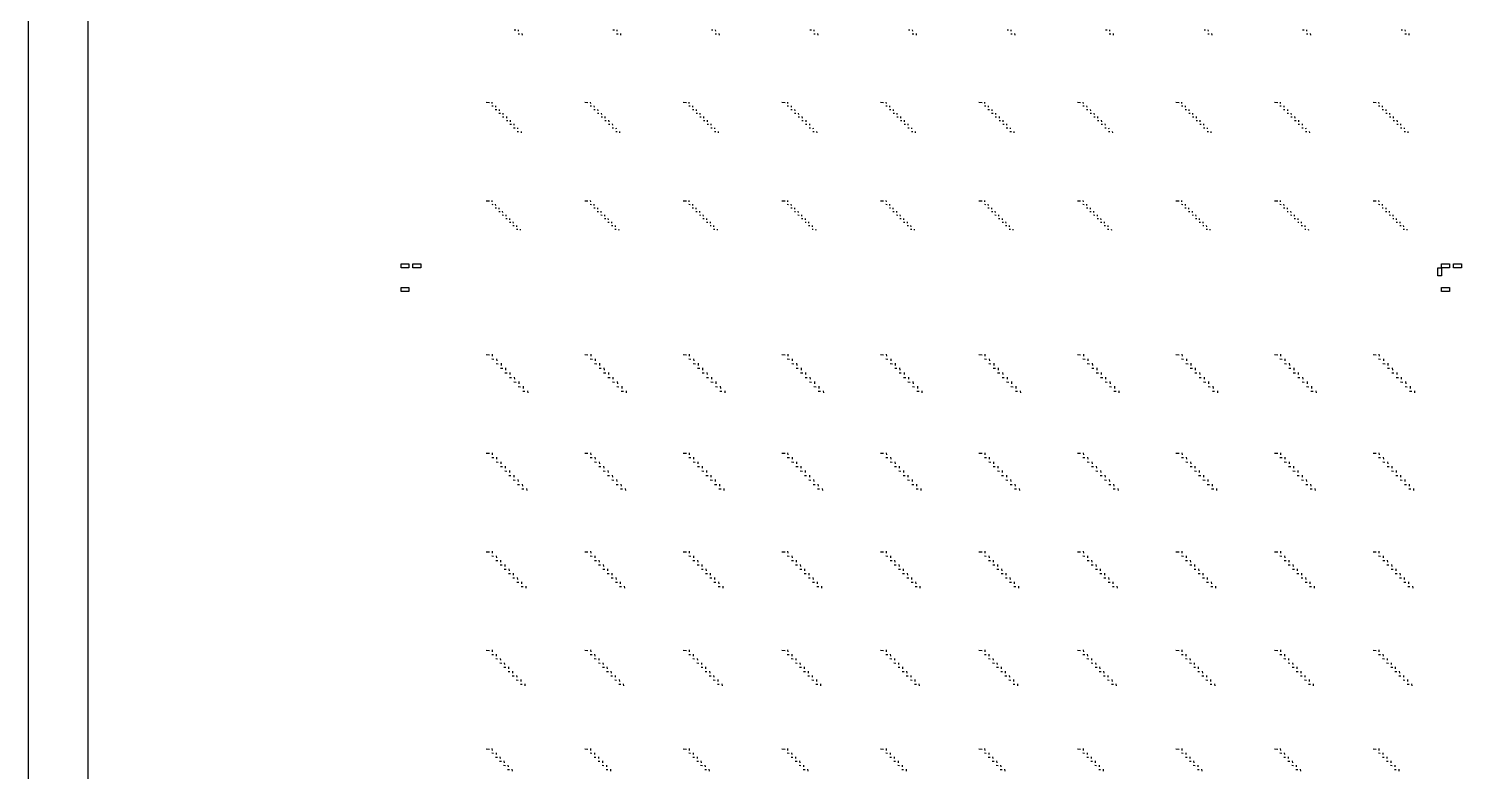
# Model space of a CAD drawing. Extents: x 0 to 300000, y 0 to 300000.
# Drawn here: x 0 to 72700, y 149965 to 187632 of the extents above; entities that cross this region are included whole.
import ezdxf

# ---------------------------------------------------------------- set-up
doc = ezdxf.new("R2010")
doc.units = 0
doc.header["$MEASUREMENT"] = 0
doc.layers.get('0').update_dxf_attribs({"linetype": 'CONTINUOUS'})

msp = doc.modelspace()

# ---------------------------------------------------------------- linework, layer by layer
at = {"color": 7}
for p, q in [((24645, 187570), (24720, 187565)), ((24840, 187575), (24845, 187500)), ((29645, 187570), (29720, 187565)), ((29840, 187575), (29845, 187500)), ((34645, 187570), (34720, 187565)), ((34840, 187575), (34845, 187500)), ((39645, 187570), (39720, 187565)), ((39840, 187575), (39845, 187500)), ((44645, 187570), (44720, 187565)), ((44840, 187575), (44845, 187500)), ((49645, 187570), (49720, 187565)), ((49840, 187575), (49845, 187500)), ((54645, 187570), (54720, 187565)), ((54840, 187575), (54845, 187500)), ((59645, 187570), (59720, 187565)), ((59840, 187575), (59845, 187500)), ((64645, 187570), (64720, 187565)), ((64840, 187575), (64845, 187500)), ((69645, 187570), (69720, 187565)), ((69840, 187575), (69845, 187500)), ((24835, 187375), (24910, 187370)), ((25030, 187385), (25040, 187310)), ((29835, 187375), (29910, 187370)), ((30030, 187385), (30040, 187310)), ((34835, 187375), (34910, 187370)), ((35030, 187385), (35040, 187310)), ((39835, 187375), (39910, 187370)), ((40030, 187385), (40040, 187310)), ((44835, 187375), (44910, 187370)), ((45030, 187385), (45040, 187310)), ((49835, 187375), (49910, 187370)), ((50030, 187385), (50040, 187310)), ((54835, 187375), (54910, 187370)), ((55030, 187385), (55040, 187310)), ((59835, 187375), (59910, 187370)), ((60030, 187385), (60040, 187310)), ((64835, 187375), (64910, 187370)), ((65030, 187385), (65040, 187310)), ((69835, 187375), (69910, 187370)), ((70030, 187385), (70040, 187310)), ((23220, 183905), (23380, 183895)), ((23495, 183720), (23565, 183715)), ((23500, 183910), (23505, 183840)), ((23680, 183535), (23750, 183530)), ((23685, 183725), (23690, 183655)), ((23865, 183350), (23935, 183345)), ((23870, 183540), (23875, 183470)), ((24055, 183355), (24060, 183285)), ((28220, 183905), (28380, 183895)), ((28495, 183720), (28565, 183715)), ((28500, 183910), (28505, 183840)), ((28680, 183535), (28750, 183530)), ((28685, 183725), (28690, 183655)), ((28865, 183350), (28935, 183345)), ((28870, 183540), (28875, 183470)), ((29055, 183355), (29060, 183285)), ((33220, 183905), (33380, 183895)), ((33495, 183720), (33565, 183715)), ((33500, 183910), (33505, 183840)), ((33680, 183535), (33750, 183530)), ((33685, 183725), (33690, 183655)), ((33865, 183350), (33935, 183345)), ((33870, 183540), (33875, 183470)), ((34055, 183355), (34060, 183285)), ((38220, 183905), (38380, 183895)), ((38495, 183720), (38565, 183715)), ((38500, 183910), (38505, 183840)), ((38680, 183535), (38750, 183530)), ((38685, 183725), (38690, 183655)), ((38865, 183350), (38935, 183345)), ((38870, 183540), (38875, 183470)), ((39055, 183355), (39060, 183285)), ((43220, 183905), (43380, 183895)), ((43495, 183720), (43565, 183715)), ((43500, 183910), (43505, 183840)), ((43680, 183535), (43750, 183530)), ((43685, 183725), (43690, 183655)), ((43865, 183350), (43935, 183345)), ((43870, 183540), (43875, 183470)), ((44055, 183355), (44060, 183285)), ((48220, 183905), (48380, 183895)), ((48495, 183720), (48565, 183715)), ((48500, 183910), (48505, 183840)), ((48680, 183535), (48750, 183530)), ((48685, 183725), (48690, 183655)), ((48865, 183350), (48935, 183345)), ((48870, 183540), (48875, 183470)), ((49055, 183355), (49060, 183285)), ((53220, 183905), (53380, 183895)), ((53495, 183720), (53565, 183715)), ((53500, 183910), (53505, 183840)), ((53680, 183535), (53750, 183530)), ((53685, 183725), (53690, 183655)), ((53865, 183350), (53935, 183345)), ((53870, 183540), (53875, 183470)), ((54055, 183355), (54060, 183285)), ((58220, 183905), (58380, 183895)), ((58495, 183720), (58565, 183715)), ((58500, 183910), (58505, 183840)), ((58680, 183535), (58750, 183530)), ((58685, 183725), (58690, 183655)), ((58865, 183350), (58935, 183345)), ((58870, 183540), (58875, 183470)), ((59055, 183355), (59060, 183285)), ((63220, 183905), (63380, 183895)), ((63495, 183720), (63565, 183715)), ((63500, 183910), (63505, 183840)), ((63680, 183535), (63750, 183530)), ((63685, 183725), (63690, 183655)), ((63865, 183350), (63935, 183345)), ((63870, 183540), (63875, 183470)), ((64055, 183355), (64060, 183285)), ((68220, 183905), (68380, 183895)), ((68495, 183720), (68565, 183715)), ((68500, 183910), (68505, 183840)), ((68680, 183535), (68750, 183530)), ((68685, 183725), (68690, 183655)), ((68865, 183350), (68935, 183345)), ((68870, 183540), (68875, 183470)), ((69055, 183355), (69060, 183285)), ((24050, 183165), (24120, 183160)), ((24240, 183170), (24245, 183100)), ((24240, 182980), (24310, 182975)), ((24425, 182795), (24495, 182790)), ((24430, 182985), (24435, 182915)), ((24610, 182610), (24680, 182605)), ((24615, 182800), (24620, 182730)), ((24800, 182610), (24805, 182545)), ((29050, 183165), (29120, 183160)), ((29240, 183170), (29245, 183100)), ((29240, 182980), (29310, 182975)), ((29425, 182795), (29495, 182790)), ((29430, 182985), (29435, 182915)), ((29610, 182610), (29680, 182605)), ((29615, 182800), (29620, 182730)), ((29800, 182610), (29805, 182545)), ((34050, 183165), (34120, 183160)), ((34240, 183170), (34245, 183100)), ((34240, 182980), (34310, 182975)), ((34425, 182795), (34495, 182790)), ((34430, 182985), (34435, 182915)), ((34610, 182610), (34680, 182605)), ((34615, 182800), (34620, 182730)), ((34800, 182610), (34805, 182545)), ((39050, 183165), (39120, 183160)), ((39240, 183170), (39245, 183100)), ((39240, 182980), (39310, 182975)), ((39425, 182795), (39495, 182790)), ((39430, 182985), (39435, 182915)), ((39610, 182610), (39680, 182605)), ((39615, 182800), (39620, 182730)), ((39800, 182610), (39805, 182545)), ((44050, 183165), (44120, 183160)), ((44240, 183170), (44245, 183100)), ((44240, 182980), (44310, 182975)), ((44425, 182795), (44495, 182790)), ((44430, 182985), (44435, 182915)), ((44610, 182610), (44680, 182605)), ((44615, 182800), (44620, 182730)), ((44800, 182610), (44805, 182545)), ((49050, 183165), (49120, 183160)), ((49240, 183170), (49245, 183100)), ((49240, 182980), (49310, 182975)), ((49425, 182795), (49495, 182790)), ((49430, 182985), (49435, 182915)), ((49610, 182610), (49680, 182605)), ((49615, 182800), (49620, 182730)), ((49800, 182610), (49805, 182545)), ((54050, 183165), (54120, 183160)), ((54240, 183170), (54245, 183100)), ((54240, 182980), (54310, 182975)), ((54425, 182795), (54495, 182790)), ((54430, 182985), (54435, 182915)), ((54610, 182610), (54680, 182605)), ((54615, 182800), (54620, 182730)), ((54800, 182610), (54805, 182545)), ((59050, 183165), (59120, 183160)), ((59240, 183170), (59245, 183100)), ((59240, 182980), (59310, 182975)), ((59425, 182795), (59495, 182790)), ((59430, 182985), (59435, 182915)), ((59610, 182610), (59680, 182605)), ((59615, 182800), (59620, 182730)), ((59800, 182610), (59805, 182545)), ((64050, 183165), (64120, 183160)), ((64240, 183170), (64245, 183100)), ((64240, 182980), (64310, 182975)), ((64425, 182795), (64495, 182790)), ((64430, 182985), (64435, 182915)), ((64610, 182610), (64680, 182605)), ((64615, 182800), (64620, 182730)), ((64800, 182610), (64805, 182545)), ((69050, 183165), (69120, 183160)), ((69240, 183170), (69245, 183100)), ((69240, 182980), (69310, 182975)), ((69425, 182795), (69495, 182790)), ((69430, 182985), (69435, 182915)), ((69610, 182610), (69680, 182605)), ((69615, 182800), (69620, 182730)), ((69800, 182610), (69805, 182545)), ((24795, 182420), (24865, 182420)), ((24985, 182425), (24990, 182355)), ((29795, 182420), (29865, 182420)), ((29985, 182425), (29990, 182355)), ((34795, 182420), (34865, 182420)), ((34985, 182425), (34990, 182355)), ((39795, 182420), (39865, 182420)), ((39985, 182425), (39990, 182355)), ((44795, 182420), (44865, 182420)), ((44985, 182425), (44990, 182355)), ((49795, 182420), (49865, 182420)), ((49985, 182425), (49990, 182355)), ((54795, 182420), (54865, 182420)), ((54985, 182425), (54990, 182355)), ((59795, 182420), (59865, 182420)), ((59985, 182425), (59990, 182355)), ((64795, 182420), (64865, 182420)), ((64985, 182425), (64990, 182355)), ((69795, 182420), (69865, 182420)), ((69985, 182425), (69990, 182355)), ((23220, 178905), (23380, 178895)), ((23500, 178910), (23505, 178845)), ((28220, 178905), (28380, 178895)), ((28500, 178910), (28505, 178845)), ((33220, 178905), (33380, 178895)), ((33500, 178910), (33505, 178845)), ((38220, 178905), (38380, 178895)), ((38500, 178910), (38505, 178845)), ((43220, 178905), (43380, 178895)), ((43500, 178910), (43505, 178845)), ((48220, 178905), (48380, 178895)), ((48500, 178910), (48505, 178845)), ((53220, 178905), (53380, 178895)), ((53500, 178910), (53505, 178845)), ((58220, 178905), (58380, 178895)), ((58500, 178910), (58505, 178845)), ((63220, 178905), (63380, 178895)), ((63500, 178910), (63505, 178845)), ((68220, 178905), (68380, 178895)), ((68500, 178910), (68505, 178845)), ((23495, 178725), (23560, 178720)), ((23675, 178545), (23740, 178540)), ((23680, 178730), (23685, 178665)), ((23855, 178365), (23920, 178360)), ((23860, 178550), (23860, 178485)), ((24035, 178370), (24040, 178305)), ((24035, 178185), (24100, 178180)), ((24215, 178190), (24220, 178125)), ((28495, 178725), (28560, 178720)), ((28675, 178545), (28740, 178540)), ((28680, 178730), (28685, 178665)), ((28855, 178365), (28920, 178360)), ((28860, 178550), (28860, 178485)), ((29035, 178370), (29040, 178305)), ((29035, 178185), (29100, 178180)), ((29215, 178190), (29220, 178125)), ((33495, 178725), (33560, 178720)), ((33675, 178545), (33740, 178540)), ((33680, 178730), (33685, 178665)), ((33855, 178365), (33920, 178360)), ((33860, 178550), (33860, 178485)), ((34035, 178370), (34040, 178305)), ((34035, 178185), (34100, 178180)), ((34215, 178190), (34220, 178125)), ((38495, 178725), (38560, 178720)), ((38675, 178545), (38740, 178540)), ((38680, 178730), (38685, 178665)), ((38855, 178365), (38920, 178360)), ((38860, 178550), (38860, 178485)), ((39035, 178370), (39040, 178305)), ((39035, 178185), (39100, 178180)), ((39215, 178190), (39220, 178125)), ((43495, 178725), (43560, 178720)), ((43675, 178545), (43740, 178540)), ((43680, 178730), (43685, 178665)), ((43855, 178365), (43920, 178360)), ((43860, 178550), (43860, 178485)), ((44035, 178370), (44040, 178305)), ((44035, 178185), (44100, 178180)), ((44215, 178190), (44220, 178125)), ((48495, 178725), (48560, 178720)), ((48675, 178545), (48740, 178540)), ((48680, 178730), (48685, 178665)), ((48855, 178365), (48920, 178360)), ((48860, 178550), (48860, 178485)), ((49035, 178370), (49040, 178305)), ((49035, 178185), (49100, 178180)), ((49215, 178190), (49220, 178125)), ((53495, 178725), (53560, 178720)), ((53675, 178545), (53740, 178540)), ((53680, 178730), (53685, 178665)), ((53855, 178365), (53920, 178360)), ((53860, 178550), (53860, 178485)), ((54035, 178370), (54040, 178305)), ((54035, 178185), (54100, 178180)), ((54215, 178190), (54220, 178125)), ((58495, 178725), (58560, 178720)), ((58675, 178545), (58740, 178540)), ((58680, 178730), (58685, 178665)), ((58855, 178365), (58920, 178360)), ((58860, 178550), (58860, 178485)), ((59035, 178370), (59040, 178305)), ((59035, 178185), (59100, 178180)), ((59215, 178190), (59220, 178125)), ((63495, 178725), (63560, 178720)), ((63675, 178545), (63740, 178540)), ((63680, 178730), (63685, 178665)), ((63855, 178365), (63920, 178360)), ((63860, 178550), (63860, 178485)), ((64035, 178370), (64040, 178305)), ((64035, 178185), (64100, 178180)), ((64215, 178190), (64220, 178125)), ((68495, 178725), (68560, 178720)), ((68675, 178545), (68740, 178540)), ((68680, 178730), (68685, 178665)), ((68855, 178365), (68920, 178360)), ((68860, 178550), (68860, 178485)), ((69035, 178370), (69040, 178305)), ((69035, 178185), (69100, 178180)), ((69215, 178190), (69220, 178125)), ((24215, 178005), (24280, 178000)), ((24395, 178010), (24400, 177945)), ((24395, 177825), (24460, 177825)), ((24575, 177830), (24580, 177765)), ((24575, 177650), (24640, 177645)), ((24750, 177470), (24815, 177465)), ((24755, 177650), (24760, 177585)), ((24935, 177470), (24940, 177405)), ((29215, 178005), (29280, 178000)), ((29395, 178010), (29400, 177945)), ((29395, 177825), (29460, 177825)), ((29575, 177830), (29580, 177765)), ((29575, 177650), (29640, 177645)), ((29750, 177470), (29815, 177465)), ((29755, 177650), (29760, 177585)), ((29935, 177470), (29940, 177405)), ((34215, 178005), (34280, 178000)), ((34395, 178010), (34400, 177945)), ((34395, 177825), (34460, 177825)), ((34575, 177830), (34580, 177765)), ((34575, 177650), (34640, 177645)), ((34750, 177470), (34815, 177465)), ((34755, 177650), (34760, 177585)), ((34935, 177470), (34940, 177405)), ((39215, 178005), (39280, 178000)), ((39395, 178010), (39400, 177945)), ((39395, 177825), (39460, 177825)), ((39575, 177830), (39580, 177765)), ((39575, 177650), (39640, 177645)), ((39750, 177470), (39815, 177465)), ((39755, 177650), (39760, 177585)), ((39935, 177470), (39940, 177405)), ((44215, 178005), (44280, 178000)), ((44395, 178010), (44400, 177945)), ((44395, 177825), (44460, 177825)), ((44575, 177830), (44580, 177765)), ((44575, 177650), (44640, 177645)), ((44750, 177470), (44815, 177465)), ((44755, 177650), (44760, 177585)), ((44935, 177470), (44940, 177405)), ((49215, 178005), (49280, 178000)), ((49395, 178010), (49400, 177945)), ((49395, 177825), (49460, 177825)), ((49575, 177830), (49580, 177765)), ((49575, 177650), (49640, 177645)), ((49750, 177470), (49815, 177465)), ((49755, 177650), (49760, 177585)), ((49935, 177470), (49940, 177405)), ((54215, 178005), (54280, 178000)), ((54395, 178010), (54400, 177945)), ((54395, 177825), (54460, 177825)), ((54575, 177830), (54580, 177765)), ((54575, 177650), (54640, 177645)), ((54750, 177470), (54815, 177465)), ((54755, 177650), (54760, 177585)), ((54935, 177470), (54940, 177405)), ((59215, 178005), (59280, 178000)), ((59395, 178010), (59400, 177945)), ((59395, 177825), (59460, 177825)), ((59575, 177830), (59580, 177765)), ((59575, 177650), (59640, 177645)), ((59750, 177470), (59815, 177465)), ((59755, 177650), (59760, 177585)), ((59935, 177470), (59940, 177405)), ((64215, 178005), (64280, 178000)), ((64395, 178010), (64400, 177945)), ((64395, 177825), (64460, 177825)), ((64575, 177830), (64580, 177765)), ((64575, 177650), (64640, 177645)), ((64750, 177470), (64815, 177465)), ((64755, 177650), (64760, 177585)), ((64935, 177470), (64940, 177405)), ((69215, 178005), (69280, 178000)), ((69395, 178010), (69400, 177945)), ((69395, 177825), (69460, 177825)), ((69575, 177830), (69580, 177765)), ((69575, 177650), (69640, 177645)), ((69750, 177470), (69815, 177465)), ((69755, 177650), (69760, 177585)), ((69935, 177470), (69940, 177405)), ((23220, 171105), (23380, 171095)), ((23495, 170880), (23605, 170870)), ((23520, 171125), (23525, 171020)), ((23745, 170895), (23750, 170785)), ((28220, 171105), (28380, 171095)), ((28495, 170880), (28605, 170870)), ((28520, 171125), (28525, 171020)), ((28745, 170895), (28750, 170785)), ((33220, 171105), (33380, 171095)), ((33495, 170880), (33605, 170870)), ((33520, 171125), (33525, 171020)), ((33745, 170895), (33750, 170785)), ((38220, 171105), (38380, 171095)), ((38495, 170880), (38605, 170870)), ((38520, 171125), (38525, 171020)), ((38745, 170895), (38750, 170785)), ((43220, 171105), (43380, 171095)), ((43495, 170880), (43605, 170870)), ((43520, 171125), (43525, 171020)), ((43745, 170895), (43750, 170785)), ((48220, 171105), (48380, 171095)), ((48495, 170880), (48605, 170870)), ((48520, 171125), (48525, 171020)), ((48745, 170895), (48750, 170785)), ((53220, 171105), (53380, 171095)), ((53495, 170880), (53605, 170870)), ((53520, 171125), (53525, 171020)), ((53745, 170895), (53750, 170785)), ((58220, 171105), (58380, 171095)), ((58495, 170880), (58605, 170870)), ((58520, 171125), (58525, 171020)), ((58745, 170895), (58750, 170785)), ((63220, 171105), (63380, 171095)), ((63495, 170880), (63605, 170870)), ((63520, 171125), (63525, 171020)), ((63745, 170895), (63750, 170785)), ((68220, 171105), (68380, 171095)), ((68495, 170880), (68605, 170870)), ((68520, 171125), (68525, 171020)), ((68745, 170895), (68750, 170785)), ((23720, 170645), (23830, 170640)), ((23945, 170415), (24055, 170405)), ((23970, 170660), (23975, 170550)), ((24170, 170180), (24280, 170170)), ((24195, 170430), (24200, 170320)), ((24420, 170195), (24425, 170085)), ((28720, 170645), (28830, 170640)), ((28945, 170415), (29055, 170405)), ((28970, 170660), (28975, 170550)), ((29170, 170180), (29280, 170170)), ((29195, 170430), (29200, 170320)), ((29420, 170195), (29425, 170085)), ((33720, 170645), (33830, 170640)), ((33945, 170415), (34055, 170405)), ((33970, 170660), (33975, 170550)), ((34170, 170180), (34280, 170170)), ((34195, 170430), (34200, 170320)), ((34420, 170195), (34425, 170085)), ((38720, 170645), (38830, 170640)), ((38945, 170415), (39055, 170405)), ((38970, 170660), (38975, 170550)), ((39170, 170180), (39280, 170170)), ((39195, 170430), (39200, 170320)), ((39420, 170195), (39425, 170085)), ((43720, 170645), (43830, 170640)), ((43945, 170415), (44055, 170405)), ((43970, 170660), (43975, 170550)), ((44170, 170180), (44280, 170170)), ((44195, 170430), (44200, 170320)), ((44420, 170195), (44425, 170085)), ((48720, 170645), (48830, 170640)), ((48945, 170415), (49055, 170405)), ((48970, 170660), (48975, 170550)), ((49170, 170180), (49280, 170170)), ((49195, 170430), (49200, 170320)), ((49420, 170195), (49425, 170085)), ((53720, 170645), (53830, 170640)), ((53945, 170415), (54055, 170405)), ((53970, 170660), (53975, 170550)), ((54170, 170180), (54280, 170170)), ((54195, 170430), (54200, 170320)), ((54420, 170195), (54425, 170085)), ((58720, 170645), (58830, 170640)), ((58945, 170415), (59055, 170405)), ((58970, 170660), (58975, 170550)), ((59170, 170180), (59280, 170170)), ((59195, 170430), (59200, 170320)), ((59420, 170195), (59425, 170085)), ((63720, 170645), (63830, 170640)), ((63945, 170415), (64055, 170405)), ((63970, 170660), (63975, 170550)), ((64170, 170180), (64280, 170170)), ((64195, 170430), (64200, 170320)), ((64420, 170195), (64425, 170085)), ((68720, 170645), (68830, 170640)), ((68945, 170415), (69055, 170405)), ((68970, 170660), (68975, 170550)), ((69170, 170180), (69280, 170170)), ((69195, 170430), (69200, 170320)), ((69420, 170195), (69425, 170085)), ((24395, 169945), (24505, 169940)), ((24620, 169715), (24730, 169705)), ((24645, 169965), (24650, 169855)), ((24845, 169480), (24955, 169475)), ((24870, 169730), (24875, 169620)), ((25095, 169500), (25100, 169390)), ((29395, 169945), (29505, 169940)), ((29620, 169715), (29730, 169705)), ((29645, 169965), (29650, 169855)), ((29845, 169480), (29955, 169475)), ((29870, 169730), (29875, 169620)), ((30095, 169500), (30100, 169390)), ((34395, 169945), (34505, 169940)), ((34620, 169715), (34730, 169705)), ((34645, 169965), (34650, 169855)), ((34845, 169480), (34955, 169475)), ((34870, 169730), (34875, 169620)), ((35095, 169500), (35100, 169390)), ((39395, 169945), (39505, 169940)), ((39620, 169715), (39730, 169705)), ((39645, 169965), (39650, 169855)), ((39845, 169480), (39955, 169475)), ((39870, 169730), (39875, 169620)), ((40095, 169500), (40100, 169390)), ((44395, 169945), (44505, 169940)), ((44620, 169715), (44730, 169705)), ((44645, 169965), (44650, 169855)), ((44845, 169480), (44955, 169475)), ((44870, 169730), (44875, 169620)), ((45095, 169500), (45100, 169390)), ((49395, 169945), (49505, 169940)), ((49620, 169715), (49730, 169705)), ((49645, 169965), (49650, 169855)), ((49845, 169480), (49955, 169475)), ((49870, 169730), (49875, 169620)), ((50095, 169500), (50100, 169390)), ((54395, 169945), (54505, 169940)), ((54620, 169715), (54730, 169705)), ((54645, 169965), (54650, 169855)), ((54845, 169480), (54955, 169475)), ((54870, 169730), (54875, 169620)), ((55095, 169500), (55100, 169390)), ((59395, 169945), (59505, 169940)), ((59620, 169715), (59730, 169705)), ((59645, 169965), (59650, 169855)), ((59845, 169480), (59955, 169475)), ((59870, 169730), (59875, 169620)), ((60095, 169500), (60100, 169390)), ((64395, 169945), (64505, 169940)), ((64620, 169715), (64730, 169705)), ((64645, 169965), (64650, 169855)), ((64845, 169480), (64955, 169475)), ((64870, 169730), (64875, 169620)), ((65095, 169500), (65100, 169390)), ((69395, 169945), (69505, 169940)), ((69620, 169715), (69730, 169705)), ((69645, 169965), (69650, 169855)), ((69845, 169480), (69955, 169475)), ((69870, 169730), (69875, 169620)), ((70095, 169500), (70100, 169390)), ((25070, 169250), (25180, 169240)), ((25320, 169265), (25325, 169155)), ((30070, 169250), (30180, 169240)), ((30320, 169265), (30325, 169155)), ((35070, 169250), (35180, 169240)), ((35320, 169265), (35325, 169155)), ((40070, 169250), (40180, 169240)), ((40320, 169265), (40325, 169155)), ((45070, 169250), (45180, 169240)), ((45320, 169265), (45325, 169155)), ((50070, 169250), (50180, 169240)), ((50320, 169265), (50325, 169155)), ((55070, 169250), (55180, 169240)), ((55320, 169265), (55325, 169155)), ((60070, 169250), (60180, 169240)), ((60320, 169265), (60325, 169155)), ((65070, 169250), (65180, 169240)), ((65320, 169265), (65325, 169155)), ((70070, 169250), (70180, 169240)), ((70320, 169265), (70325, 169155)), ((23220, 166105), (23380, 166095)), ((23495, 165885), (23600, 165875)), ((23515, 166125), (23525, 166020)), ((23735, 165900), (23745, 165795)), ((28220, 166105), (28380, 166095)), ((28495, 165885), (28600, 165875)), ((28515, 166125), (28525, 166020)), ((28735, 165900), (28745, 165795)), ((33220, 166105), (33380, 166095)), ((33495, 165885), (33600, 165875)), ((33515, 166125), (33525, 166020)), ((33735, 165900), (33745, 165795)), ((38220, 166105), (38380, 166095)), ((38495, 165885), (38600, 165875)), ((38515, 166125), (38525, 166020)), ((38735, 165900), (38745, 165795)), ((43220, 166105), (43380, 166095)), ((43495, 165885), (43600, 165875)), ((43515, 166125), (43525, 166020)), ((43735, 165900), (43745, 165795)), ((48220, 166105), (48380, 166095)), ((48495, 165885), (48600, 165875)), ((48515, 166125), (48525, 166020)), ((48735, 165900), (48745, 165795)), ((53220, 166105), (53380, 166095)), ((53495, 165885), (53600, 165875)), ((53515, 166125), (53525, 166020)), ((53735, 165900), (53745, 165795)), ((58220, 166105), (58380, 166095)), ((58495, 165885), (58600, 165875)), ((58515, 166125), (58525, 166020)), ((58735, 165900), (58745, 165795)), ((63220, 166105), (63380, 166095)), ((63495, 165885), (63600, 165875)), ((63515, 166125), (63525, 166020)), ((63735, 165900), (63745, 165795)), ((68220, 166105), (68380, 166095)), ((68495, 165885), (68600, 165875)), ((68515, 166125), (68525, 166020)), ((68735, 165900), (68745, 165795)), ((23715, 165655), (23820, 165650)), ((23935, 165430), (24040, 165420)), ((23955, 165670), (23965, 165565)), ((24155, 165205), (24260, 165195)), ((24175, 165445), (24180, 165340)), ((24395, 165215), (24400, 165115)), ((28715, 165655), (28820, 165650)), ((28935, 165430), (29040, 165420)), ((28955, 165670), (28965, 165565)), ((29155, 165205), (29260, 165195)), ((29175, 165445), (29180, 165340)), ((29395, 165215), (29400, 165115)), ((33715, 165655), (33820, 165650)), ((33935, 165430), (34040, 165420)), ((33955, 165670), (33965, 165565)), ((34155, 165205), (34260, 165195)), ((34175, 165445), (34180, 165340)), ((34395, 165215), (34400, 165115)), ((38715, 165655), (38820, 165650)), ((38935, 165430), (39040, 165420)), ((38955, 165670), (38965, 165565)), ((39155, 165205), (39260, 165195)), ((39175, 165445), (39180, 165340)), ((39395, 165215), (39400, 165115)), ((43715, 165655), (43820, 165650)), ((43935, 165430), (44040, 165420)), ((43955, 165670), (43965, 165565)), ((44155, 165205), (44260, 165195)), ((44175, 165445), (44180, 165340)), ((44395, 165215), (44400, 165115)), ((48715, 165655), (48820, 165650)), ((48935, 165430), (49040, 165420)), ((48955, 165670), (48965, 165565)), ((49155, 165205), (49260, 165195)), ((49175, 165445), (49180, 165340)), ((49395, 165215), (49400, 165115)), ((53715, 165655), (53820, 165650)), ((53935, 165430), (54040, 165420)), ((53955, 165670), (53965, 165565)), ((54155, 165205), (54260, 165195)), ((54175, 165445), (54180, 165340)), ((54395, 165215), (54400, 165115)), ((58715, 165655), (58820, 165650)), ((58935, 165430), (59040, 165420)), ((58955, 165670), (58965, 165565)), ((59155, 165205), (59260, 165195)), ((59175, 165445), (59180, 165340)), ((59395, 165215), (59400, 165115)), ((63715, 165655), (63820, 165650)), ((63935, 165430), (64040, 165420)), ((63955, 165670), (63965, 165565)), ((64155, 165205), (64260, 165195)), ((64175, 165445), (64180, 165340)), ((64395, 165215), (64400, 165115)), ((68715, 165655), (68820, 165650)), ((68935, 165430), (69040, 165420)), ((68955, 165670), (68965, 165565)), ((69155, 165205), (69260, 165195)), ((69175, 165445), (69180, 165340)), ((69395, 165215), (69400, 165115)), ((24370, 164975), (24475, 164970)), ((24590, 164750), (24695, 164740)), ((24615, 164990), (24620, 164885)), ((24810, 164520), (24915, 164515)), ((24830, 164765), (24840, 164660)), ((25050, 164535), (25060, 164430)), ((25270, 164310), (25280, 164205)), ((29370, 164975), (29475, 164970)), ((29590, 164750), (29695, 164740)), ((29615, 164990), (29620, 164885)), ((29810, 164520), (29915, 164515)), ((29830, 164765), (29840, 164660)), ((30050, 164535), (30060, 164430)), ((30270, 164310), (30280, 164205)), ((34370, 164975), (34475, 164970)), ((34590, 164750), (34695, 164740)), ((34615, 164990), (34620, 164885)), ((34810, 164520), (34915, 164515)), ((34830, 164765), (34840, 164660)), ((35050, 164535), (35060, 164430)), ((35270, 164310), (35280, 164205)), ((39370, 164975), (39475, 164970)), ((39590, 164750), (39695, 164740)), ((39615, 164990), (39620, 164885)), ((39810, 164520), (39915, 164515)), ((39830, 164765), (39840, 164660)), ((40050, 164535), (40060, 164430)), ((40270, 164310), (40280, 164205)), ((44370, 164975), (44475, 164970)), ((44590, 164750), (44695, 164740)), ((44615, 164990), (44620, 164885)), ((44810, 164520), (44915, 164515)), ((44830, 164765), (44840, 164660)), ((45050, 164535), (45060, 164430)), ((45270, 164310), (45280, 164205)), ((49370, 164975), (49475, 164970)), ((49590, 164750), (49695, 164740)), ((49615, 164990), (49620, 164885)), ((49810, 164520), (49915, 164515)), ((49830, 164765), (49840, 164660)), ((50050, 164535), (50060, 164430)), ((50270, 164310), (50280, 164205)), ((54370, 164975), (54475, 164970)), ((54590, 164750), (54695, 164740)), ((54615, 164990), (54620, 164885)), ((54810, 164520), (54915, 164515)), ((54830, 164765), (54840, 164660)), ((55050, 164535), (55060, 164430)), ((55270, 164310), (55280, 164205)), ((59370, 164975), (59475, 164970)), ((59590, 164750), (59695, 164740)), ((59615, 164990), (59620, 164885)), ((59810, 164520), (59915, 164515)), ((59830, 164765), (59840, 164660)), ((60050, 164535), (60060, 164430)), ((60270, 164310), (60280, 164205)), ((64370, 164975), (64475, 164970)), ((64590, 164750), (64695, 164740)), ((64615, 164990), (64620, 164885)), ((64810, 164520), (64915, 164515)), ((64830, 164765), (64840, 164660)), ((65050, 164535), (65060, 164430)), ((65270, 164310), (65280, 164205)), ((69370, 164975), (69475, 164970)), ((69590, 164750), (69695, 164740)), ((69615, 164990), (69620, 164885)), ((69810, 164520), (69915, 164515)), ((69830, 164765), (69840, 164660)), ((70050, 164535), (70060, 164430)), ((70270, 164310), (70280, 164205)), ((25030, 164295), (25135, 164285)), ((30030, 164295), (30135, 164285)), ((35030, 164295), (35135, 164285)), ((40030, 164295), (40135, 164285)), ((45030, 164295), (45135, 164285)), ((50030, 164295), (50135, 164285)), ((55030, 164295), (55135, 164285)), ((60030, 164295), (60135, 164285)), ((65030, 164295), (65135, 164285)), ((70030, 164295), (70135, 164285)), ((23220, 161105), (23380, 161095)), ((23495, 160890), (23595, 160880)), ((23515, 161125), (23520, 161025)), ((23730, 160900), (23735, 160800)), ((23940, 160680), (23950, 160580)), ((28220, 161105), (28380, 161095)), ((28495, 160890), (28595, 160880)), ((28515, 161125), (28520, 161025)), ((28730, 160900), (28735, 160800)), ((28940, 160680), (28950, 160580)), ((33220, 161105), (33380, 161095)), ((33495, 160890), (33595, 160880)), ((33515, 161125), (33520, 161025)), ((33730, 160900), (33735, 160800)), ((33940, 160680), (33950, 160580)), ((38220, 161105), (38380, 161095)), ((38495, 160890), (38595, 160880)), ((38515, 161125), (38520, 161025)), ((38730, 160900), (38735, 160800)), ((38940, 160680), (38950, 160580)), ((43220, 161105), (43380, 161095)), ((43495, 160890), (43595, 160880)), ((43515, 161125), (43520, 161025)), ((43730, 160900), (43735, 160800)), ((43940, 160680), (43950, 160580)), ((48220, 161105), (48380, 161095)), ((48495, 160890), (48595, 160880)), ((48515, 161125), (48520, 161025)), ((48730, 160900), (48735, 160800)), ((48940, 160680), (48950, 160580)), ((53220, 161105), (53380, 161095)), ((53495, 160890), (53595, 160880)), ((53515, 161125), (53520, 161025)), ((53730, 160900), (53735, 160800)), ((53940, 160680), (53950, 160580)), ((58220, 161105), (58380, 161095)), ((58495, 160890), (58595, 160880)), ((58515, 161125), (58520, 161025)), ((58730, 160900), (58735, 160800)), ((58940, 160680), (58950, 160580)), ((63220, 161105), (63380, 161095)), ((63495, 160890), (63595, 160880)), ((63515, 161125), (63520, 161025)), ((63730, 160900), (63735, 160800)), ((63940, 160680), (63950, 160580)), ((68220, 161105), (68380, 161095)), ((68495, 160890), (68595, 160880)), ((68515, 161125), (68520, 161025)), ((68730, 160900), (68735, 160800)), ((68940, 160680), (68950, 160580)), ((23710, 160665), (23810, 160660)), ((23920, 160445), (24020, 160440)), ((24135, 160225), (24235, 160220)), ((24155, 160460), (24165, 160360)), ((24350, 160005), (24450, 159995)), ((24370, 160240), (24375, 160140)), ((24585, 160015), (24590, 159920)), ((28710, 160665), (28810, 160660)), ((28920, 160445), (29020, 160440)), ((29135, 160225), (29235, 160220)), ((29155, 160460), (29165, 160360)), ((29350, 160005), (29450, 159995)), ((29370, 160240), (29375, 160140)), ((29585, 160015), (29590, 159920)), ((33710, 160665), (33810, 160660)), ((33920, 160445), (34020, 160440)), ((34135, 160225), (34235, 160220)), ((34155, 160460), (34165, 160360)), ((34350, 160005), (34450, 159995)), ((34370, 160240), (34375, 160140)), ((34585, 160015), (34590, 159920)), ((38710, 160665), (38810, 160660)), ((38920, 160445), (39020, 160440)), ((39135, 160225), (39235, 160220)), ((39155, 160460), (39165, 160360)), ((39350, 160005), (39450, 159995)), ((39370, 160240), (39375, 160140)), ((39585, 160015), (39590, 159920)), ((43710, 160665), (43810, 160660)), ((43920, 160445), (44020, 160440)), ((44135, 160225), (44235, 160220)), ((44155, 160460), (44165, 160360)), ((44350, 160005), (44450, 159995)), ((44370, 160240), (44375, 160140)), ((44585, 160015), (44590, 159920)), ((48710, 160665), (48810, 160660)), ((48920, 160445), (49020, 160440)), ((49135, 160225), (49235, 160220)), ((49155, 160460), (49165, 160360)), ((49350, 160005), (49450, 159995)), ((49370, 160240), (49375, 160140)), ((49585, 160015), (49590, 159920)), ((53710, 160665), (53810, 160660)), ((53920, 160445), (54020, 160440)), ((54135, 160225), (54235, 160220)), ((54155, 160460), (54165, 160360)), ((54350, 160005), (54450, 159995)), ((54370, 160240), (54375, 160140)), ((54585, 160015), (54590, 159920)), ((58710, 160665), (58810, 160660)), ((58920, 160445), (59020, 160440)), ((59135, 160225), (59235, 160220)), ((59155, 160460), (59165, 160360)), ((59350, 160005), (59450, 159995)), ((59370, 160240), (59375, 160140)), ((59585, 160015), (59590, 159920)), ((63710, 160665), (63810, 160660)), ((63920, 160445), (64020, 160440)), ((64135, 160225), (64235, 160220)), ((64155, 160460), (64165, 160360)), ((64350, 160005), (64450, 159995)), ((64370, 160240), (64375, 160140)), ((64585, 160015), (64590, 159920)), ((68710, 160665), (68810, 160660)), ((68920, 160445), (69020, 160440)), ((69135, 160225), (69235, 160220)), ((69155, 160460), (69165, 160360)), ((69350, 160005), (69450, 159995)), ((69370, 160240), (69375, 160140)), ((69585, 160015), (69590, 159920)), ((24565, 159785), (24660, 159775)), ((24775, 159560), (24875, 159555)), ((24795, 159795), (24805, 159695)), ((24990, 159340), (25090, 159335)), ((25010, 159575), (25015, 159475)), ((25225, 159355), (25230, 159255)), ((29565, 159785), (29660, 159775)), ((29775, 159560), (29875, 159555)), ((29795, 159795), (29805, 159695)), ((29990, 159340), (30090, 159335)), ((30010, 159575), (30015, 159475)), ((30225, 159355), (30230, 159255)), ((34565, 159785), (34660, 159775)), ((34775, 159560), (34875, 159555)), ((34795, 159795), (34805, 159695)), ((34990, 159340), (35090, 159335)), ((35010, 159575), (35015, 159475)), ((35225, 159355), (35230, 159255)), ((39565, 159785), (39660, 159775)), ((39775, 159560), (39875, 159555)), ((39795, 159795), (39805, 159695)), ((39990, 159340), (40090, 159335)), ((40010, 159575), (40015, 159475)), ((40225, 159355), (40230, 159255)), ((44565, 159785), (44660, 159775)), ((44775, 159560), (44875, 159555)), ((44795, 159795), (44805, 159695)), ((44990, 159340), (45090, 159335)), ((45010, 159575), (45015, 159475)), ((45225, 159355), (45230, 159255)), ((49565, 159785), (49660, 159775)), ((49775, 159560), (49875, 159555)), ((49795, 159795), (49805, 159695)), ((49990, 159340), (50090, 159335)), ((50010, 159575), (50015, 159475)), ((50225, 159355), (50230, 159255)), ((54565, 159785), (54660, 159775)), ((54775, 159560), (54875, 159555)), ((54795, 159795), (54805, 159695)), ((54990, 159340), (55090, 159335)), ((55010, 159575), (55015, 159475)), ((55225, 159355), (55230, 159255)), ((59565, 159785), (59660, 159775)), ((59775, 159560), (59875, 159555)), ((59795, 159795), (59805, 159695)), ((59990, 159340), (60090, 159335)), ((60010, 159575), (60015, 159475)), ((60225, 159355), (60230, 159255)), ((64565, 159785), (64660, 159775)), ((64775, 159560), (64875, 159555)), ((64795, 159795), (64805, 159695)), ((64990, 159340), (65090, 159335)), ((65010, 159575), (65015, 159475)), ((65225, 159355), (65230, 159255)), ((69565, 159785), (69660, 159775)), ((69775, 159560), (69875, 159555)), ((69795, 159795), (69805, 159695)), ((69990, 159340), (70090, 159335)), ((70010, 159575), (70015, 159475)), ((70225, 159355), (70230, 159255)), ((23220, 156105), (23380, 156095)), ((23495, 155895), (23590, 155885)), ((23515, 156120), (23520, 156025)), ((23700, 155680), (23795, 155670)), ((23720, 155905), (23725, 155810)), ((23930, 155690), (23935, 155595)), ((28220, 156105), (28380, 156095)), ((28495, 155895), (28590, 155885)), ((28515, 156120), (28520, 156025)), ((28700, 155680), (28795, 155670)), ((28720, 155905), (28725, 155810)), ((28930, 155690), (28935, 155595)), ((33220, 156105), (33380, 156095)), ((33495, 155895), (33590, 155885)), ((33515, 156120), (33520, 156025)), ((33700, 155680), (33795, 155670)), ((33720, 155905), (33725, 155810)), ((33930, 155690), (33935, 155595)), ((38220, 156105), (38380, 156095)), ((38495, 155895), (38590, 155885)), ((38515, 156120), (38520, 156025)), ((38700, 155680), (38795, 155670)), ((38720, 155905), (38725, 155810)), ((38930, 155690), (38935, 155595)), ((43220, 156105), (43380, 156095)), ((43495, 155895), (43590, 155885)), ((43515, 156120), (43520, 156025)), ((43700, 155680), (43795, 155670)), ((43720, 155905), (43725, 155810)), ((43930, 155690), (43935, 155595)), ((48220, 156105), (48380, 156095)), ((48495, 155895), (48590, 155885)), ((48515, 156120), (48520, 156025)), ((48700, 155680), (48795, 155670)), ((48720, 155905), (48725, 155810)), ((48930, 155690), (48935, 155595)), ((53220, 156105), (53380, 156095)), ((53495, 155895), (53590, 155885)), ((53515, 156120), (53520, 156025)), ((53700, 155680), (53795, 155670)), ((53720, 155905), (53725, 155810)), ((53930, 155690), (53935, 155595)), ((58220, 156105), (58380, 156095)), ((58495, 155895), (58590, 155885)), ((58515, 156120), (58520, 156025)), ((58700, 155680), (58795, 155670)), ((58720, 155905), (58725, 155810)), ((58930, 155690), (58935, 155595)), ((63220, 156105), (63380, 156095)), ((63495, 155895), (63590, 155885)), ((63515, 156120), (63520, 156025)), ((63700, 155680), (63795, 155670)), ((63720, 155905), (63725, 155810)), ((63930, 155690), (63935, 155595)), ((68220, 156105), (68380, 156095)), ((68495, 155895), (68590, 155885)), ((68515, 156120), (68520, 156025)), ((68700, 155680), (68795, 155670)), ((68720, 155905), (68725, 155810)), ((68930, 155690), (68935, 155595)), ((23910, 155465), (24005, 155455)), ((24120, 155250), (24215, 155240)), ((24135, 155475), (24145, 155380)), ((24325, 155030), (24420, 155025)), ((24345, 155260), (24350, 155165)), ((24550, 155045), (24560, 154950)), ((28910, 155465), (29005, 155455)), ((29120, 155250), (29215, 155240)), ((29135, 155475), (29145, 155380)), ((29325, 155030), (29420, 155025)), ((29345, 155260), (29350, 155165)), ((29550, 155045), (29560, 154950)), ((33910, 155465), (34005, 155455)), ((34120, 155250), (34215, 155240)), ((34135, 155475), (34145, 155380)), ((34325, 155030), (34420, 155025)), ((34345, 155260), (34350, 155165)), ((34550, 155045), (34560, 154950)), ((38910, 155465), (39005, 155455)), ((39120, 155250), (39215, 155240)), ((39135, 155475), (39145, 155380)), ((39325, 155030), (39420, 155025)), ((39345, 155260), (39350, 155165)), ((39550, 155045), (39560, 154950)), ((43910, 155465), (44005, 155455)), ((44120, 155250), (44215, 155240)), ((44135, 155475), (44145, 155380)), ((44325, 155030), (44420, 155025)), ((44345, 155260), (44350, 155165)), ((44550, 155045), (44560, 154950)), ((48910, 155465), (49005, 155455)), ((49120, 155250), (49215, 155240)), ((49135, 155475), (49145, 155380)), ((49325, 155030), (49420, 155025)), ((49345, 155260), (49350, 155165)), ((49550, 155045), (49560, 154950)), ((53910, 155465), (54005, 155455)), ((54120, 155250), (54215, 155240)), ((54135, 155475), (54145, 155380)), ((54325, 155030), (54420, 155025)), ((54345, 155260), (54350, 155165)), ((54550, 155045), (54560, 154950)), ((58910, 155465), (59005, 155455)), ((59120, 155250), (59215, 155240)), ((59135, 155475), (59145, 155380)), ((59325, 155030), (59420, 155025)), ((59345, 155260), (59350, 155165)), ((59550, 155045), (59560, 154950)), ((63910, 155465), (64005, 155455)), ((64120, 155250), (64215, 155240)), ((64135, 155475), (64145, 155380)), ((64325, 155030), (64420, 155025)), ((64345, 155260), (64350, 155165)), ((64550, 155045), (64560, 154950)), ((68910, 155465), (69005, 155455)), ((69120, 155250), (69215, 155240)), ((69135, 155475), (69145, 155380)), ((69325, 155030), (69420, 155025)), ((69345, 155260), (69350, 155165)), ((69550, 155045), (69560, 154950)), ((24535, 154815), (24630, 154810)), ((24740, 154600), (24835, 154595)), ((24760, 154830), (24765, 154735)), ((24950, 154385), (25045, 154380)), ((24970, 154615), (24975, 154520)), ((25175, 154400), (25185, 154305)), ((29535, 154815), (29630, 154810)), ((29740, 154600), (29835, 154595)), ((29760, 154830), (29765, 154735)), ((29950, 154385), (30045, 154380)), ((29970, 154615), (29975, 154520)), ((30175, 154400), (30185, 154305)), ((34535, 154815), (34630, 154810)), ((34740, 154600), (34835, 154595)), ((34760, 154830), (34765, 154735)), ((34950, 154385), (35045, 154380)), ((34970, 154615), (34975, 154520)), ((35175, 154400), (35185, 154305)), ((39535, 154815), (39630, 154810)), ((39740, 154600), (39835, 154595)), ((39760, 154830), (39765, 154735)), ((39950, 154385), (40045, 154380)), ((39970, 154615), (39975, 154520)), ((40175, 154400), (40185, 154305)), ((44535, 154815), (44630, 154810)), ((44740, 154600), (44835, 154595)), ((44760, 154830), (44765, 154735)), ((44950, 154385), (45045, 154380)), ((44970, 154615), (44975, 154520)), ((45175, 154400), (45185, 154305)), ((49535, 154815), (49630, 154810)), ((49740, 154600), (49835, 154595)), ((49760, 154830), (49765, 154735)), ((49950, 154385), (50045, 154380)), ((49970, 154615), (49975, 154520)), ((50175, 154400), (50185, 154305)), ((54535, 154815), (54630, 154810)), ((54740, 154600), (54835, 154595)), ((54760, 154830), (54765, 154735)), ((54950, 154385), (55045, 154380)), ((54970, 154615), (54975, 154520)), ((55175, 154400), (55185, 154305)), ((59535, 154815), (59630, 154810)), ((59740, 154600), (59835, 154595)), ((59760, 154830), (59765, 154735)), ((59950, 154385), (60045, 154380)), ((59970, 154615), (59975, 154520)), ((60175, 154400), (60185, 154305)), ((64535, 154815), (64630, 154810)), ((64740, 154600), (64835, 154595)), ((64760, 154830), (64765, 154735)), ((64950, 154385), (65045, 154380)), ((64970, 154615), (64975, 154520)), ((65175, 154400), (65185, 154305)), ((69535, 154815), (69630, 154810)), ((69740, 154600), (69835, 154595)), ((69760, 154830), (69765, 154735)), ((69950, 154385), (70045, 154380)), ((69970, 154615), (69975, 154520)), ((70175, 154400), (70185, 154305)), ((23220, 151105), (23380, 151095)), ((23495, 150900), (23585, 150890)), ((23510, 151120), (23515, 151030)), ((23695, 150690), (23785, 150685)), ((23715, 150910), (23720, 150820)), ((23915, 150700), (23920, 150610)), ((24115, 150490), (24125, 150400)), ((28220, 151105), (28380, 151095)), ((28495, 150900), (28585, 150890)), ((28510, 151120), (28515, 151030)), ((28695, 150690), (28785, 150685)), ((28715, 150910), (28720, 150820)), ((28915, 150700), (28920, 150610)), ((29115, 150490), (29125, 150400)), ((33220, 151105), (33380, 151095)), ((33495, 150900), (33585, 150890)), ((33510, 151120), (33515, 151030)), ((33695, 150690), (33785, 150685)), ((33715, 150910), (33720, 150820)), ((33915, 150700), (33920, 150610)), ((34115, 150490), (34125, 150400)), ((38220, 151105), (38380, 151095)), ((38495, 150900), (38585, 150890)), ((38510, 151120), (38515, 151030)), ((38695, 150690), (38785, 150685)), ((38715, 150910), (38720, 150820)), ((38915, 150700), (38920, 150610)), ((39115, 150490), (39125, 150400)), ((43220, 151105), (43380, 151095)), ((43495, 150900), (43585, 150890)), ((43510, 151120), (43515, 151030)), ((43695, 150690), (43785, 150685)), ((43715, 150910), (43720, 150820)), ((43915, 150700), (43920, 150610)), ((44115, 150490), (44125, 150400)), ((48220, 151105), (48380, 151095)), ((48495, 150900), (48585, 150890)), ((48510, 151120), (48515, 151030)), ((48695, 150690), (48785, 150685)), ((48715, 150910), (48720, 150820)), ((48915, 150700), (48920, 150610)), ((49115, 150490), (49125, 150400)), ((53220, 151105), (53380, 151095)), ((53495, 150900), (53585, 150890)), ((53510, 151120), (53515, 151030)), ((53695, 150690), (53785, 150685)), ((53715, 150910), (53720, 150820)), ((53915, 150700), (53920, 150610)), ((54115, 150490), (54125, 150400)), ((58220, 151105), (58380, 151095)), ((58495, 150900), (58585, 150890)), ((58510, 151120), (58515, 151030)), ((58695, 150690), (58785, 150685)), ((58715, 150910), (58720, 150820)), ((58915, 150700), (58920, 150610)), ((59115, 150490), (59125, 150400)), ((63220, 151105), (63380, 151095)), ((63495, 150900), (63585, 150890)), ((63510, 151120), (63515, 151030)), ((63695, 150690), (63785, 150685)), ((63715, 150910), (63720, 150820)), ((63915, 150700), (63920, 150610)), ((64115, 150490), (64125, 150400)), ((68220, 151105), (68380, 151095)), ((68495, 150900), (68585, 150890)), ((68510, 151120), (68515, 151030)), ((68695, 150690), (68785, 150685)), ((68715, 150910), (68720, 150820)), ((68915, 150700), (68920, 150610)), ((69115, 150490), (69125, 150400)), ((23900, 150480), (23990, 150475)), ((24100, 150270), (24190, 150265)), ((24305, 150060), (24395, 150055)), ((24320, 150280), (24325, 150190)), ((24520, 150070), (24530, 149980)), ((28900, 150480), (28990, 150475)), ((29100, 150270), (29190, 150265)), ((29305, 150060), (29395, 150055)), ((29320, 150280), (29325, 150190)), ((29520, 150070), (29530, 149980)), ((33900, 150480), (33990, 150475)), ((34100, 150270), (34190, 150265)), ((34305, 150060), (34395, 150055)), ((34320, 150280), (34325, 150190)), ((34520, 150070), (34530, 149980)), ((38900, 150480), (38990, 150475)), ((39100, 150270), (39190, 150265)), ((39305, 150060), (39395, 150055)), ((39320, 150280), (39325, 150190)), ((39520, 150070), (39530, 149980)), ((43900, 150480), (43990, 150475)), ((44100, 150270), (44190, 150265)), ((44305, 150060), (44395, 150055)), ((44320, 150280), (44325, 150190)), ((44520, 150070), (44530, 149980)), ((48900, 150480), (48990, 150475)), ((49100, 150270), (49190, 150265)), ((49305, 150060), (49395, 150055)), ((49320, 150280), (49325, 150190)), ((49520, 150070), (49530, 149980)), ((53900, 150480), (53990, 150475)), ((54100, 150270), (54190, 150265)), ((54305, 150060), (54395, 150055)), ((54320, 150280), (54325, 150190)), ((54520, 150070), (54530, 149980)), ((58900, 150480), (58990, 150475)), ((59100, 150270), (59190, 150265)), ((59305, 150060), (59395, 150055)), ((59320, 150280), (59325, 150190)), ((59520, 150070), (59530, 149980)), ((63900, 150480), (63990, 150475)), ((64100, 150270), (64190, 150265)), ((64305, 150060), (64395, 150055)), ((64320, 150280), (64325, 150190)), ((64520, 150070), (64530, 149980)), ((68900, 150480), (68990, 150475)), ((69100, 150270), (69190, 150265)), ((69305, 150060), (69395, 150055)), ((69320, 150280), (69325, 150190)), ((69520, 150070), (69530, 149980))]:
    msp.add_line(p, q, dxfattribs=at)
for points in [[(0, 297000, 0), (3000, 297000, 0), (3000, 3000, 0), (0, 3000, 0), (0, 297000, 0)], [(18900, 175700, 0), (19300, 175700, 0), (19300, 175500, 0), (18900, 175500, 0), (18900, 175700, 0)], [(19500, 175700, 0), (19900, 175700, 0), (19900, 175500, 0), (19500, 175500, 0), (19500, 175700, 0)], [(71500, 175500, 0), (71700, 175500, 0), (71700, 175100, 0), (71500, 175100, 0), (71500, 175500, 0)], [(71700, 175700, 0), (72100, 175700, 0), (72100, 175500, 0), (71700, 175500, 0), (71700, 175700, 0)], [(72300, 175700, 0), (72700, 175700, 0), (72700, 175500, 0), (72300, 175500, 0), (72300, 175700, 0)], [(18900, 174500, 0), (19300, 174500, 0), (19300, 174300, 0), (18900, 174300, 0), (18900, 174500, 0)], [(71700, 174500, 0), (72100, 174500, 0), (72100, 174300, 0), (71700, 174300, 0), (71700, 174500, 0)]]:
    msp.add_polyline3d(points)

doc.saveas('drawing.dxf')
